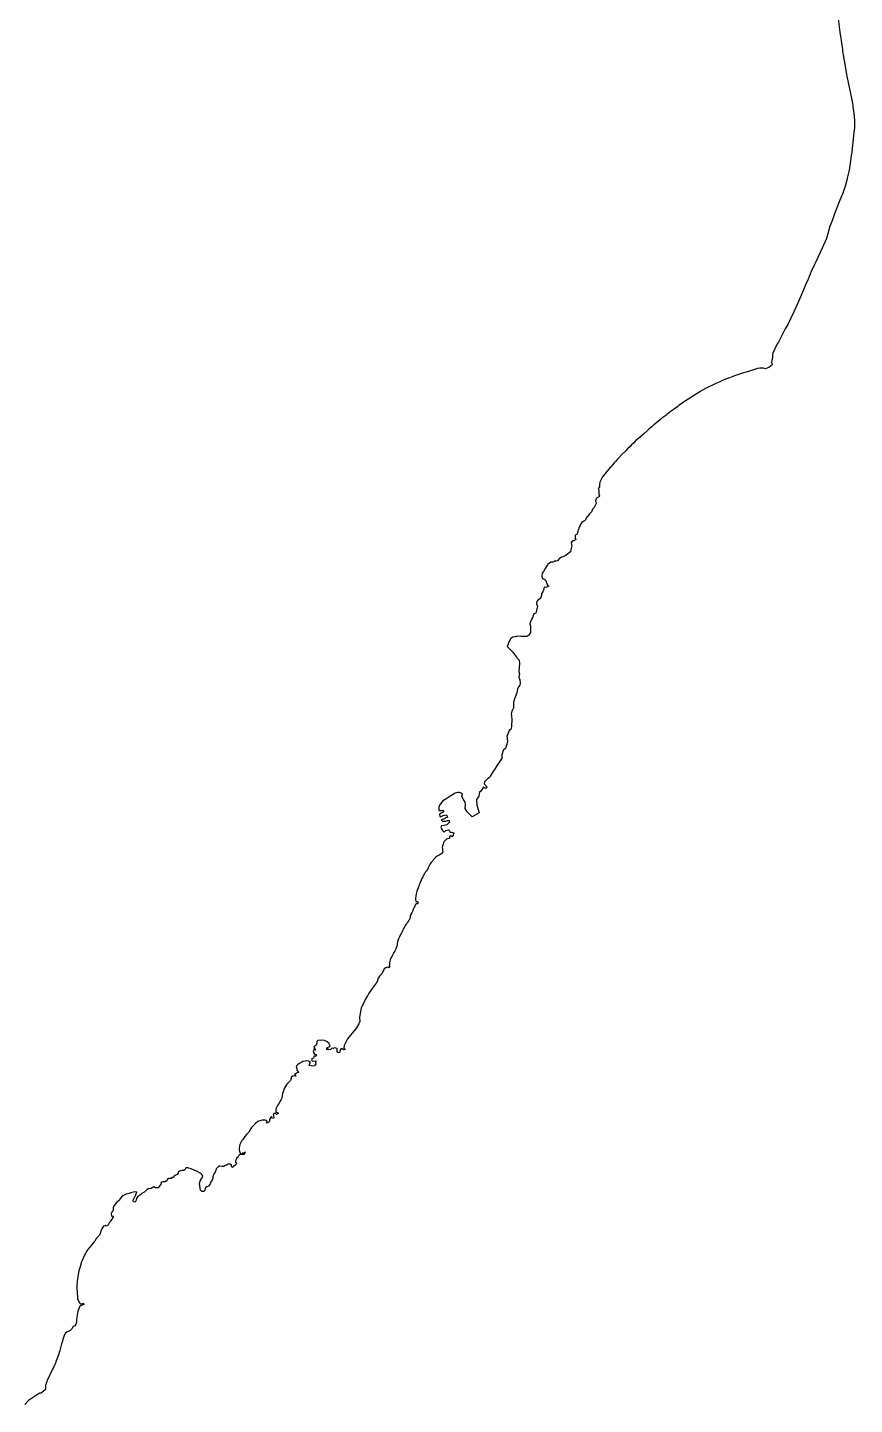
# Model space of a CAD drawing. Extents: x -74 to -34.8, y -33.8 to 5.3.
# Drawn here: x -40.882 to -39.689, y -21.149 to -19.162 of the extents above; entities that cross this region are included whole.
import ezdxf

# ---------------------------------------------------------------- set-up
doc = ezdxf.new("R2010")
doc.units = 0
doc.header["$LTSCALE"] = 2
doc.layers.add('UFEBRASIL', color=7, linetype='Continuous')

msp = doc.modelspace()

# ---------------------------------------------------------------- linework, layer by layer
at = {"layer": 'UFEBRASIL'}
msp.add_lwpolyline([(-39.7126, -19.1492), (-39.7102, -19.1681), (-39.7092, -19.1747), (-39.7083, -19.1802), (-39.7073, -19.187), (-39.7069, -19.1898), (-39.7064, -19.1926), (-39.706, -19.1955), (-39.7055, -19.1984), (-39.7048, -19.203), (-39.7041, -19.207), (-39.7033, -19.2115), (-39.7004, -19.2295), (-39.6975, -19.2434), (-39.6933, -19.2633), (-39.6914, -19.2734), (-39.6912, -19.2767), (-39.6903, -19.282), (-39.6893, -19.2898), (-39.689, -19.2963), (-39.689, -19.3063), (-39.69, -19.3133), (-39.6902, -19.3168), (-39.691, -19.3225), (-39.692, -19.3314), (-39.6928, -19.3413), (-39.6936, -19.3461), (-39.6955, -19.3611), (-39.6965, -19.3677), (-39.6991, -19.377), (-39.6999, -19.3818), (-39.7019, -19.3893), (-39.7062, -19.402), (-39.7078, -19.4048), (-39.711, -19.4133), (-39.712, -19.4155), (-39.7177, -19.4306), (-39.7208, -19.4393), (-39.7214, -19.4414), (-39.7231, -19.4451), (-39.7244, -19.4484), (-39.7263, -19.4556), (-39.7294, -19.4659), (-39.7355, -19.4802), (-39.7417, -19.4935), (-39.7449, -19.4997), (-39.7466, -19.5038), (-39.7512, -19.5138), (-39.7527, -19.5175), (-39.7543, -19.5211), (-39.7559, -19.5249), (-39.7595, -19.5329), (-39.7627, -19.5404), (-39.7712, -19.5603), (-39.7765, -19.5722), (-39.7808, -19.5813), (-39.7851, -19.5902), (-39.7888, -19.5964), (-39.7902, -19.5992), (-39.7912, -19.6015), (-39.7924, -19.6034), (-39.7948, -19.608), (-39.7968, -19.6117), (-39.7987, -19.6156), (-39.8003, -19.6184), (-39.8067, -19.6315), (-39.807, -19.6347), (-39.8071, -19.6374), (-39.8085, -19.6449), (-39.8076, -19.6486), (-39.8126, -19.6522), (-39.8177, -19.6541), (-39.8186, -19.6538), (-39.8208, -19.6534), (-39.8255, -19.6535), (-39.8288, -19.6539), (-39.8348, -19.6559), (-39.8374, -19.6567), (-39.8405, -19.6577), (-39.8418, -19.6581), (-39.8492, -19.6599), (-39.8621, -19.6645), (-39.8656, -19.6659), (-39.8706, -19.6677), (-39.8738, -19.6686), (-39.8794, -19.6711), (-39.8842, -19.6733), (-39.8865, -19.6747), (-39.8892, -19.6754), (-39.905, -19.6834), (-39.9116, -19.687), (-39.9135, -19.6884), (-39.9305, -19.6992), (-39.9326, -19.7003), (-39.9426, -19.7073), (-39.9437, -19.7086), (-39.9472, -19.7109), (-39.949, -19.7123), (-39.9549, -19.7164), (-39.9596, -19.72), (-39.961, -19.7215), (-39.9639, -19.7236), (-39.9667, -19.7255), (-39.969, -19.7272), (-39.9719, -19.73), (-39.9785, -19.7353), (-39.9813, -19.7379), (-39.9835, -19.7394), (-39.9855, -19.7414), (-39.9876, -19.7431), (-39.9934, -19.7486), (-39.9971, -19.7518), (-40.0025, -19.7563), (-40.0043, -19.7578), (-40.008, -19.7617), (-40.0108, -19.7642), (-40.0128, -19.7662), (-40.0164, -19.77), (-40.019, -19.7726), (-40.0247, -19.7781), (-40.0292, -19.7829), (-40.0308, -19.7849), (-40.034, -19.7881), (-40.0356, -19.7899), (-40.0374, -19.7922), (-40.0412, -19.7964), (-40.0462, -19.8024), (-40.0523, -19.8104), (-40.0544, -19.8139), (-40.0562, -19.8179), (-40.0571, -19.8219), (-40.0569, -19.8247), (-40.0586, -19.8273), (-40.058, -19.8293), (-40.0579, -19.83), (-40.0577, -19.8351), (-40.0571, -19.8378), (-40.0576, -19.839), (-40.0612, -19.8412), (-40.0617, -19.8422), (-40.0624, -19.8447), (-40.0618, -19.8488), (-40.0626, -19.8505), (-40.0645, -19.8544), (-40.0668, -19.8569), (-40.0676, -19.8583), (-40.0685, -19.8609), (-40.0712, -19.8636), (-40.0723, -19.865), (-40.0742, -19.8675), (-40.0756, -19.8691), (-40.0769, -19.8721), (-40.0784, -19.8736), (-40.0802, -19.8746), (-40.0825, -19.8762), (-40.084, -19.8782), (-40.0848, -19.8806), (-40.0862, -19.8831), (-40.0877, -19.8877), (-40.0883, -19.8883), (-40.0888, -19.8916), (-40.0898, -19.8935), (-40.0911, -19.8939), (-40.0919, -19.895), (-40.092, -19.8991), (-40.0904, -19.9008), (-40.0918, -19.9012), (-40.0936, -19.9024), (-40.0959, -19.9025), (-40.0976, -19.9049), (-40.0975, -19.9078), (-40.097, -19.9099), (-40.0976, -19.9139), (-40.0983, -19.9152), (-40.0987, -19.9183), (-40.1006, -19.92), (-40.1028, -19.922), (-40.105, -19.9231), (-40.1065, -19.9241), (-40.1099, -19.9255), (-40.1116, -19.9264), (-40.115, -19.9284), (-40.1154, -19.929), (-40.1177, -19.9315), (-40.1195, -19.9322), (-40.1222, -19.9319), (-40.1239, -19.9335), (-40.1273, -19.9336), (-40.129, -19.935), (-40.1312, -19.9362), (-40.132, -19.9372), (-40.1336, -19.94), (-40.1352, -19.9424), (-40.1359, -19.9435), (-40.1365, -19.9449), (-40.1379, -19.9471), (-40.1397, -19.9492), (-40.1403, -19.9539), (-40.139, -19.957), (-40.1372, -19.9576), (-40.1346, -19.9596), (-40.1343, -19.9605), (-40.1327, -19.964), (-40.132, -19.9666), (-40.1301, -19.968), (-40.1321, -19.969), (-40.1345, -19.9699), (-40.1365, -19.9697), (-40.1371, -19.9714), (-40.1378, -19.974), (-40.1387, -19.9763), (-40.1405, -19.9787), (-40.1406, -19.9813), (-40.1417, -19.9843), (-40.1419, -19.986), (-40.146, -19.9884), (-40.1471, -19.9902), (-40.1478, -19.9936), (-40.1462, -19.9973), (-40.147, -19.9994), (-40.1472, -20.0009), (-40.1478, -20.0027), (-40.1483, -20.005), (-40.1488, -20.007), (-40.1512, -20.0078), (-40.1517, -20.008), (-40.153, -20.0117), (-40.1529, -20.0133), (-40.1539, -20.0138), (-40.155, -20.0166), (-40.157, -20.0202), (-40.1572, -20.0226), (-40.1564, -20.0252), (-40.1564, -20.0293), (-40.1565, -20.035), (-40.159, -20.0386), (-40.1619, -20.0406), (-40.1702, -20.0407), (-40.1757, -20.0402), (-40.1784, -20.041), (-40.182, -20.0418), (-40.1847, -20.0438), (-40.1877, -20.0487), (-40.1887, -20.0518), (-40.1899, -20.0553), (-40.1867, -20.0584), (-40.1842, -20.0608), (-40.1817, -20.0633), (-40.1794, -20.0665), (-40.1764, -20.0705), (-40.1728, -20.0748), (-40.1725, -20.0798), (-40.1731, -20.0917), (-40.1725, -20.0945), (-40.1735, -20.0991), (-40.172, -20.1034), (-40.1712, -20.1082), (-40.1718, -20.111), (-40.1731, -20.1131), (-40.1751, -20.1161), (-40.1762, -20.1221), (-40.1786, -20.1283), (-40.1793, -20.1306), (-40.1809, -20.136), (-40.1809, -20.1396), (-40.1812, -20.1435), (-40.1832, -20.1484), (-40.1842, -20.1529), (-40.184, -20.1547), (-40.1835, -20.1617), (-40.1836, -20.1641), (-40.1837, -20.1665), (-40.184, -20.1712), (-40.1847, -20.1749), (-40.187, -20.1765), (-40.1893, -20.1816), (-40.1904, -20.1841), (-40.1902, -20.1873), (-40.1898, -20.1926), (-40.1927, -20.2023), (-40.1958, -20.2055), (-40.1979, -20.2114), (-40.1978, -20.2168), (-40.2001, -20.2203), (-40.2043, -20.2266), (-40.2076, -20.2315), (-40.2108, -20.2363), (-40.2135, -20.2409), (-40.2148, -20.2431), (-40.2162, -20.2446), (-40.2183, -20.2464), (-40.2205, -20.2482), (-40.2229, -20.2507), (-40.2233, -20.2533), (-40.2191, -20.2583), (-40.2207, -20.2603), (-40.2243, -20.2581), (-40.2281, -20.2639), (-40.2299, -20.2656), (-40.2307, -20.2686), (-40.2312, -20.2712), (-40.2328, -20.274), (-40.2342, -20.2762), (-40.2343, -20.277), (-40.234, -20.2841), (-40.2303, -20.2953), (-40.2406, -20.3011), (-40.2476, -20.2937), (-40.2505, -20.289), (-40.2502, -20.283), (-40.2508, -20.28), (-40.2532, -20.2761), (-40.2538, -20.2754), (-40.2556, -20.2713), (-40.2545, -20.269), (-40.2556, -20.2676), (-40.2588, -20.266), (-40.2617, -20.266), (-40.2652, -20.2667), (-40.2692, -20.2691), (-40.2715, -20.2706), (-40.2771, -20.2748), (-40.2796, -20.2762), (-40.2832, -20.2787), (-40.2859, -20.2817), (-40.2876, -20.2841), (-40.2887, -20.2871), (-40.2887, -20.2903), (-40.2883, -20.2919), (-40.2854, -20.2918), (-40.2834, -20.2916), (-40.2814, -20.2924), (-40.2833, -20.2947), (-40.2852, -20.2959), (-40.2879, -20.297), (-40.2874, -20.3005), (-40.2863, -20.3013), (-40.2842, -20.3002), (-40.2824, -20.2991), (-40.2775, -20.298), (-40.276, -20.3019), (-40.2791, -20.3027), (-40.2806, -20.3041), (-40.2852, -20.3053), (-40.2832, -20.3073), (-40.2788, -20.3072), (-40.276, -20.3066), (-40.2738, -20.3066), (-40.2732, -20.3086), (-40.2772, -20.3125), (-40.2812, -20.3138), (-40.2851, -20.3143), (-40.2859, -20.3162), (-40.2847, -20.3183), (-40.2836, -20.3209), (-40.281, -20.323), (-40.2784, -20.321), (-40.2749, -20.32), (-40.2735, -20.3211), (-40.2728, -20.3232), (-40.2706, -20.3232), (-40.2684, -20.3239), (-40.2666, -20.3249), (-40.2679, -20.3263), (-40.268, -20.3278), (-40.2695, -20.3299), (-40.2716, -20.3285), (-40.2731, -20.3297), (-40.2732, -20.3325), (-40.2749, -20.3325), (-40.2778, -20.3333), (-40.2793, -20.3347), (-40.2808, -20.3367), (-40.2818, -20.3386), (-40.2826, -20.3407), (-40.2833, -20.3428), (-40.2837, -20.3451), (-40.2836, -20.3469), (-40.2834, -20.3503), (-40.283, -20.3525), (-40.2842, -20.3541), (-40.2868, -20.3557), (-40.2884, -20.3566), (-40.2909, -20.358), (-40.2928, -20.3592), (-40.2947, -20.361), (-40.2963, -20.3628), (-40.2976, -20.3644), (-40.2989, -20.3662), (-40.2997, -20.3672), (-40.3015, -20.3696), (-40.3025, -20.3716), (-40.3039, -20.3746), (-40.3053, -20.3772), (-40.3067, -20.3789), (-40.3078, -20.3804), (-40.309, -20.3823), (-40.3097, -20.3836), (-40.3103, -20.3847), (-40.3118, -20.3875), (-40.3132, -20.3903), (-40.3143, -20.3925), (-40.3152, -20.3949), (-40.3161, -20.3974), (-40.3169, -20.3995), (-40.3175, -20.4012), (-40.3186, -20.4034), (-40.3196, -20.406), (-40.3203, -20.4086), (-40.3207, -20.4102), (-40.3212, -20.4121), (-40.3217, -20.4157), (-40.3222, -20.4183), (-40.3226, -20.4202), (-40.322, -20.4231), (-40.32, -20.4231), (-40.3188, -20.4249), (-40.3188, -20.4269), (-40.3209, -20.4269), (-40.3223, -20.4277), (-40.3234, -20.4299), (-40.3243, -20.4317), (-40.3252, -20.4336), (-40.3262, -20.436), (-40.3269, -20.438), (-40.3276, -20.4397), (-40.329, -20.4419), (-40.3301, -20.4445), (-40.33, -20.4467), (-40.3311, -20.4486), (-40.3322, -20.4506), (-40.3333, -20.4526), (-40.3345, -20.4547), (-40.336, -20.4562), (-40.3369, -20.4575), (-40.338, -20.4596), (-40.339, -20.4615), (-40.3401, -20.4637), (-40.3407, -20.4648), (-40.3422, -20.4678), (-40.3433, -20.4698), (-40.3444, -20.4721), (-40.3456, -20.4743), (-40.3469, -20.4773), (-40.3478, -20.48), (-40.3486, -20.4839), (-40.349, -20.4865), (-40.35, -20.489), (-40.3509, -20.4911), (-40.3513, -20.493), (-40.352, -20.4952), (-40.3535, -20.4971), (-40.355, -20.4997), (-40.3565, -20.5027), (-40.3573, -20.5044), (-40.3588, -20.5075), (-40.3596, -20.5096), (-40.3598, -20.5119), (-40.3597, -20.5145), (-40.3602, -20.5166), (-40.3592, -20.5183), (-40.3609, -20.5191), (-40.3628, -20.5182), (-40.3652, -20.5192), (-40.3674, -20.5207), (-40.3683, -20.5218), (-40.3695, -20.5242), (-40.371, -20.5278), (-40.373, -20.5298), (-40.3742, -20.531), (-40.3759, -20.5334), (-40.3771, -20.5355), (-40.3767, -20.5369), (-40.3792, -20.541), (-40.385, -20.5488), (-40.3902, -20.5566), (-40.3917, -20.5596), (-40.395, -20.5649), (-40.3965, -20.5688), (-40.4006, -20.5767), (-40.4021, -20.5847), (-40.4032, -20.5906), (-40.4028, -20.5965), (-40.4042, -20.6001), (-40.4076, -20.6055), (-40.4204, -20.6218), (-40.4234, -20.6273), (-40.4254, -20.631), (-40.4256, -20.6352), (-40.4236, -20.637), (-40.4263, -20.6376), (-40.4281, -20.6356), (-40.4305, -20.6371), (-40.4315, -20.6394), (-40.4322, -20.642), (-40.4345, -20.6414), (-40.4353, -20.6401), (-40.4354, -20.6383), (-40.4354, -20.6358), (-40.4387, -20.6344), (-40.441, -20.6354), (-40.443, -20.6352), (-40.4449, -20.6368), (-40.4469, -20.6377), (-40.4486, -20.6363), (-40.4497, -20.6376), (-40.4506, -20.6367), (-40.4494, -20.6342), (-40.4469, -20.633), (-40.4455, -20.6318), (-40.4476, -20.6281), (-40.4498, -20.626), (-40.4516, -20.625), (-40.4537, -20.6242), (-40.4586, -20.6234), (-40.4633, -20.6238), (-40.4646, -20.6255), (-40.4649, -20.628), (-40.4657, -20.6306), (-40.4679, -20.6325), (-40.4693, -20.6337), (-40.4682, -20.635), (-40.4687, -20.6366), (-40.467, -20.6361), (-40.4671, -20.6378), (-40.4693, -20.6376), (-40.4702, -20.639), (-40.4693, -20.6423), (-40.4682, -20.6436), (-40.466, -20.6443), (-40.4654, -20.6446), (-40.466, -20.6471), (-40.4673, -20.6461), (-40.4689, -20.6477), (-40.4698, -20.6493), (-40.4719, -20.6503), (-40.4723, -20.6521), (-40.4717, -20.6538), (-40.4668, -20.6533), (-40.4659, -20.6539), (-40.4666, -20.6557), (-40.4664, -20.6578), (-40.468, -20.6604), (-40.4708, -20.6611), (-40.4735, -20.6607), (-40.4759, -20.6599), (-40.4749, -20.6573), (-40.4739, -20.6556), (-40.4769, -20.6537), (-40.4792, -20.6533), (-40.4814, -20.6537), (-40.4851, -20.6545), (-40.4866, -20.6553), (-40.4899, -20.6572), (-40.492, -20.6588), (-40.4938, -20.6601), (-40.4947, -20.6616), (-40.4935, -20.6646), (-40.4936, -20.6667), (-40.4925, -20.6676), (-40.4914, -20.6688), (-40.4921, -20.6702), (-40.4939, -20.6713), (-40.4969, -20.673), (-40.4953, -20.6743), (-40.4958, -20.6757), (-40.4979, -20.6751), (-40.4994, -20.6754), (-40.5018, -20.6768), (-40.5018, -20.679), (-40.5028, -20.6816), (-40.5041, -20.6834), (-40.5053, -20.6843), (-40.5078, -20.6864), (-40.509, -20.6883), (-40.5103, -20.6911), (-40.5117, -20.6931), (-40.5135, -20.6979), (-40.5144, -20.7007), (-40.5153, -20.7072), (-40.5163, -20.7091), (-40.5199, -20.7157), (-40.5213, -20.7178), (-40.5233, -20.7219), (-40.524, -20.7236), (-40.5241, -20.7274), (-40.5221, -20.728), (-40.5203, -20.7291), (-40.5229, -20.7308), (-40.5243, -20.7292), (-40.5268, -20.7292), (-40.528, -20.7309), (-40.5275, -20.7329), (-40.5268, -20.7355), (-40.5286, -20.7367), (-40.5304, -20.7336), (-40.5314, -20.7359), (-40.5332, -20.7381), (-40.533, -20.7409), (-40.5334, -20.7416), (-40.5373, -20.7435), (-40.5366, -20.7409), (-40.5375, -20.7394), (-40.5395, -20.7389), (-40.5432, -20.7389), (-40.5438, -20.739), (-40.5469, -20.7398), (-40.5498, -20.7411), (-40.5531, -20.744), (-40.5549, -20.7451), (-40.5591, -20.7497), (-40.5601, -20.7509), (-40.5609, -20.753), (-40.563, -20.7563), (-40.5661, -20.7597), (-40.5688, -20.7626), (-40.5716, -20.7668), (-40.5731, -20.7685), (-40.5741, -20.7702), (-40.575, -20.7723), (-40.5758, -20.7743), (-40.5763, -20.7768), (-40.5766, -20.7793), (-40.5766, -20.782), (-40.5763, -20.784), (-40.5755, -20.7865), (-40.5737, -20.7875), (-40.5717, -20.7862), (-40.5704, -20.7859), (-40.5698, -20.7878), (-40.5687, -20.7848), (-40.5686, -20.7863), (-40.5703, -20.7884), (-40.5727, -20.7885), (-40.5756, -20.7885), (-40.5773, -20.79), (-40.5781, -20.7919), (-40.5801, -20.7935), (-40.5812, -20.7957), (-40.5821, -20.7978), (-40.5823, -20.7998), (-40.5809, -20.8016), (-40.5816, -20.8034), (-40.5832, -20.8045), (-40.5848, -20.806), (-40.5866, -20.8075), (-40.588, -20.8058), (-40.5879, -20.8033), (-40.5897, -20.8027), (-40.5929, -20.8027), (-40.595, -20.804), (-40.597, -20.8046), (-40.5991, -20.806), (-40.6014, -20.8057), (-40.6041, -20.8053), (-40.6063, -20.8056), (-40.6083, -20.8072), (-40.6101, -20.8092), (-40.6107, -20.811), (-40.6116, -20.814), (-40.613, -20.8158), (-40.6138, -20.8181), (-40.6147, -20.821), (-40.6149, -20.8234), (-40.6157, -20.8255), (-40.6164, -20.8262), (-40.6185, -20.8298), (-40.6194, -20.8317), (-40.6209, -20.8343), (-40.6237, -20.8355), (-40.6254, -20.8366), (-40.6261, -20.838), (-40.6265, -20.8405), (-40.6279, -20.8421), (-40.6308, -20.8418), (-40.6327, -20.8399), (-40.6332, -20.8376), (-40.6337, -20.8336), (-40.6339, -20.8304), (-40.633, -20.8273), (-40.6323, -20.8246), (-40.6303, -20.8222), (-40.6293, -20.8198), (-40.6306, -20.8177), (-40.6317, -20.8166), (-40.633, -20.8156), (-40.6365, -20.8134), (-40.6371, -20.8131), (-40.6407, -20.8115), (-40.6463, -20.8094), (-40.6494, -20.8081), (-40.6504, -20.8077), (-40.6538, -20.8079), (-40.6549, -20.8104), (-40.6568, -20.8116), (-40.6592, -20.8116), (-40.6622, -20.8124), (-40.6649, -20.8138), (-40.665, -20.8165), (-40.6668, -20.818), (-40.6688, -20.8182), (-40.6705, -20.8195), (-40.6717, -20.8216), (-40.674, -20.8219), (-40.6752, -20.8234), (-40.6781, -20.8233), (-40.6801, -20.8238), (-40.6801, -20.8248), (-40.6817, -20.8266), (-40.6842, -20.8283), (-40.6869, -20.828), (-40.6899, -20.8288), (-40.6892, -20.8312), (-40.691, -20.8327), (-40.6924, -20.8349), (-40.6936, -20.8365), (-40.6977, -20.8367), (-40.6999, -20.8355), (-40.7018, -20.8364), (-40.704, -20.8375), (-40.708, -20.8381), (-40.7101, -20.8397), (-40.7146, -20.8436), (-40.7169, -20.8445), (-40.7187, -20.8463), (-40.7214, -20.8482), (-40.7236, -20.8499), (-40.7251, -20.8523), (-40.7256, -20.8547), (-40.7271, -20.8575), (-40.7295, -20.8569), (-40.73, -20.8546), (-40.7265, -20.8477), (-40.7256, -20.8456), (-40.7246, -20.8431), (-40.7272, -20.8425), (-40.7294, -20.8429), (-40.7335, -20.8441), (-40.7356, -20.8448), (-40.7375, -20.8454), (-40.7397, -20.846), (-40.7445, -20.8485), (-40.7464, -20.8499), (-40.7489, -20.8533), (-40.7494, -20.8543), (-40.7526, -20.8567), (-40.754, -20.8581), (-40.7572, -20.862), (-40.7586, -20.8647), (-40.7585, -20.8675), (-40.7586, -20.8695), (-40.7597, -20.8703), (-40.7616, -20.8736), (-40.7613, -20.8776), (-40.7594, -20.8773), (-40.7583, -20.8796), (-40.7595, -20.8804), (-40.7618, -20.8837), (-40.7627, -20.8853), (-40.7648, -20.8877), (-40.7654, -20.8898), (-40.767, -20.8913), (-40.7686, -20.8923), (-40.7703, -20.8912), (-40.7725, -20.8923), (-40.7743, -20.8948), (-40.7757, -20.8974), (-40.7759, -20.8978), (-40.7774, -20.9025), (-40.7782, -20.9053), (-40.7797, -20.9064), (-40.7819, -20.9083), (-40.7829, -20.9094), (-40.7852, -20.9135), (-40.7865, -20.9152), (-40.7925, -20.9222), (-40.7957, -20.9263), (-40.8002, -20.9341), (-40.8035, -20.9418), (-40.8042, -20.9437), (-40.8065, -20.9506), (-40.8083, -20.9567), (-40.8102, -20.9674), (-40.8106, -20.9724), (-40.8111, -20.9772), (-40.8113, -20.9812), (-40.8108, -20.9885), (-40.8103, -20.9945), (-40.8099, -20.9966), (-40.8094, -20.9988), (-40.8082, -21.0011), (-40.807, -21.0029), (-40.8051, -21.0046), (-40.8017, -21.0033), (-40.801, -21.0052), (-40.8032, -21.0062), (-40.8067, -21.0077), (-40.8096, -21.0149), (-40.8101, -21.0175), (-40.8109, -21.0233), (-40.8114, -21.0275), (-40.8116, -21.0307), (-40.8134, -21.0361), (-40.8164, -21.0371), (-40.8182, -21.0403), (-40.8206, -21.0429), (-40.8224, -21.0436), (-40.8251, -21.0447), (-40.8281, -21.047), (-40.8292, -21.0499), (-40.8313, -21.0558), (-40.832, -21.0582), (-40.8332, -21.0621), (-40.8342, -21.0659), (-40.8351, -21.0695), (-40.8358, -21.0718), (-40.8375, -21.0776), (-40.84, -21.0842), (-40.8407, -21.0867), (-40.842, -21.09), (-40.8428, -21.0919), (-40.8474, -21.1009), (-40.8501, -21.106), (-40.8506, -21.1081), (-40.8537, -21.1146), (-40.8543, -21.1165), (-40.8561, -21.1223), (-40.8564, -21.1281), (-40.8592, -21.1304), (-40.8627, -21.1334), (-40.8644, -21.1331), (-40.8691, -21.1362), (-40.8721, -21.1382), (-40.8809, -21.1439), (-40.8862, -21.1495)], dxfattribs=at)

doc.saveas('drawing.dxf')
